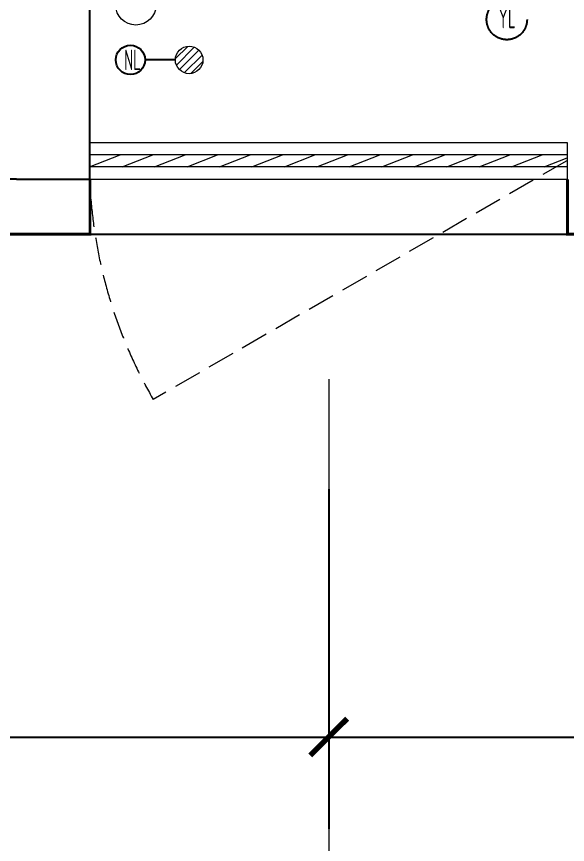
# Model space of a CAD drawing. Extents: x 3753737 to 4713801, y -857380 to 24339.
# Drawn here: x 4217563 to 4219063, y -711235 to -708980 of the extents above; entities that cross this region are included whole.
import ezdxf

# ---------------------------------------------------------------- set-up
doc = ezdxf.new("R2010")
doc.units = 0
doc.header["$LTSCALE"] = 1000
doc.header["$MEASUREMENT"] = 0
doc.linetypes.add('DASH', pattern=[0.35, 0.25, -0.1])
doc.layers.get('0').update_dxf_attribs({"linetype": 'CONTINUOUS'})
doc.layers.get('Defpoints').update_dxf_attribs({"linetype": 'CONTINUOUS'})
for name, color, linetype in [('!!电气', 1, 'CONTINUOUS'), ('VPIPE-凝结', 150, 'CONTINUOUS'), ('VPIPE-雨水', 4, 'DASH'), ('WALL', 252, 'CONTINUOUS'), ('看线', 185, 'CONTINUOUS')]:
    doc.layers.add(name, color=color, linetype=linetype)
for name, color, linetype, lineweight in [('AXIS', 114, 'CONTINUOUS', 20), ('EQUIP_地漏', 7, 'CONTINUOUS', 18), ('PUB_TEXT', 7, 'CONTINUOUS', 20), ('VPIPE-废水', 31, 'TG_F', 18), ('WINDOW', 146, 'CONTINUOUS', 20)]:
    doc.layers.add(name, color=color, linetype=linetype, lineweight=lineweight)
doc.styles.add('_TCH_DIM_T3', font='SIMPLEX.shx', dxfattribs={"width": 0.705882, "bigfont": 'GBCBIG.shx'})
doc.styles.get("Standard").update_dxf_attribs({"font": 'gbenor.shx', "bigfont": 'gbcbig.shx'})
doc.styles.add('TG_LINETYPE', font='SIMPLEX', dxfattribs={"width": 0.8, "height": 3, "bigfont": 'HZTXT'})
doc.linetypes.add('TG_F', pattern='A,2,-0.3,["F",TG_LINETYPE,S=0.1,R=0,X=-0.23,Y=-0.15],0', length=2.3)
doc.dimstyles.new('_TCH_ARCH&&100', dxfattribs={"dimtxt": 297.5, "dimasz": 100, "dimexe": 250, "dimexo": 300, "dimgap": 100, "dimtad": 1, "dimdec": 0, "dimzin": 0, "dimdsep": 46, "dimtxsty": '_TCH_DIM_T3', "dimblk": 'ARCHTICK', "dimcen": 0.09, "dimclrt": 7, "dimazin": 2, "dimtfac": 1, "dimtdec": 0, "dimtix": 1, "dimtmove": 2, "dimatfit": 3, "dimfxl": 1, "dimtolj": 1, "dimtzin": 0, "dimarcsym": 0})

# ---------------------------------------------------------------- blocks, each defined once
blk = doc.blocks.new('$TwtSys$00000141')
at = {"color": 252}
for p, q in [((-47.1, 3.8), (-5, 45.9)), ((-47.1, 3.8), (-5, 45.9)), ((-43.6, -17.5), (17.5, 43.6)), ((-43.6, -17.5), (17.5, 43.6)), ((-33.2, -33.2), (33.2, 33.2)), ((-33.2, -33.2), (33.2, 33.2)), ((-16.2, -43.5), (43.8, 16.4)), ((-16.2, -43.5), (43.8, 16.4)), ((5.7, -46.1), (46.1, -5.7)), ((5.7, -46.1), (46.1, -5.7))]:
    blk.add_line(p, q, dxfattribs=at)
blk.add_circle((0, 0), 47, dxfattribs=at)
blk.add_circle((0, 0), 47, dxfattribs=at)
blk = doc.blocks.new('_ArchTick')
at = {"color": 0, "linetype": 'ByBlock', "const_width": 0.15}
blk.add_lwpolyline([(-0.5, -0.5), (0.5, 0.5)], dxfattribs=at)
blk = doc.blocks.new('*D461')
at = {"layer": 'AXIS', "color": 0, "lineweight": -2, "transparency": 16777216}
for p, q in [((3500, -944.9), (3500, -1869.9)), ((9300, -944.9), (9300, -1869.9)), ((3500, -1619.9), (9300, -1619.9))]:
    blk.add_line(p, q, dxfattribs=at)
at = {"layer": 'Defpoints', "color": 0, "transparency": 16777216}
for p in [(3500, -644.9), (9300, -644.9), (9300, -1619.9)]:
    blk.add_point(p, dxfattribs=at)
at = {"layer": 'AXIS', "color": 0, "lineweight": -2, "transparency": 16777216, "xscale": 100, "yscale": 100, "zscale": 100, "rotation": 180}
blk.add_blockref('_ArchTick', (3500, -1619.9), dxfattribs=at)
at = {"layer": 'AXIS', "color": 0, "lineweight": -2, "transparency": 16777216, "xscale": 100, "yscale": 100, "zscale": 100}
blk.add_blockref('_ArchTick', (9300, -1619.9), dxfattribs=at)
at = {"layer": 'AXIS', "color": 7, "transparency": 16777216, "insert": (6400, -1371.1), "char_height": 297.5, "attachment_point": 5, "style": '_TCH_DIM_T3'}
blk.add_mtext('\\A1;5800', dxfattribs=at)
blk = doc.blocks.new('*D462')
at = {"layer": 'AXIS', "color": 0, "lineweight": -2, "transparency": 16777216}
for p, q in [((9300, -944.9), (9300, -1869.9)), ((12500, -944.9), (12500, -1869.9)), ((9300, -1619.9), (12500, -1619.9))]:
    blk.add_line(p, q, dxfattribs=at)
at = {"layer": 'Defpoints', "color": 0, "transparency": 16777216}
for p in [(9300, -644.9), (12500, -644.9), (12500, -1619.9)]:
    blk.add_point(p, dxfattribs=at)
at = {"layer": 'AXIS', "color": 0, "lineweight": -2, "transparency": 16777216, "xscale": 100, "yscale": 100, "zscale": 100, "rotation": 180}
blk.add_blockref('_ArchTick', (9300, -1619.9), dxfattribs=at)
at = {"layer": 'AXIS', "color": 0, "lineweight": -2, "transparency": 16777216, "xscale": 100, "yscale": 100, "zscale": 100}
blk.add_blockref('_ArchTick', (12500, -1619.9), dxfattribs=at)
at = {"layer": 'AXIS', "color": 7, "transparency": 16777216, "insert": (10900, -1371.1), "char_height": 297.5, "attachment_point": 5, "style": '_TCH_DIM_T3'}
blk.add_mtext('\\A1;3200', dxfattribs=at)
blk = doc.blocks.new('$WINLIB2D$00000039')
at = {"color": 0}
for points in [[(-0.5, 0.5), (-0.5, -0.5)], [(0.5, 0.5), (-0.5, 0.5)], [(0.5, -0.5), (0.5, 0.5)], [(-0.5, 0.1667), (0.5, 0.1667)], [(-0.3839, -0.1667), (-0.448, 0.1667)], [(-0.3159, -0.1667), (-0.38, 0.1667)], [(-0.2479, -0.1667), (-0.312, 0.1667)], [(-0.1799, -0.1667), (-0.244, 0.1667)], [(-0.1119, -0.1667), (-0.176, 0.1667)], [(-0.0439, -0.1667), (-0.108, 0.1667)], [(0.0241, -0.1667), (-0.04, 0.1667)], [(0.0921, -0.1667), (0.028, 0.1667)], [(0.16, -0.1667), (0.0959, 0.1667)], [(0.228, -0.1667), (0.1639, 0.1667)], [(0.296, -0.1667), (0.2319, 0.1667)], [(0.364, -0.1667), (0.2999, 0.1667)], [(0.432, -0.1667), (0.3679, 0.1667)], [(0.5, -0.1667), (0.4359, 0.1667)], [(-0.4519, -0.1667), (-0.5, 0.0836)], [(-0.5, -0.1667), (0.5, -0.1667)], [(0.5, -0.5), (-0.5, -0.5)]]:
    blk.add_lwpolyline(points, dxfattribs=at)
blk = doc.blocks.new('A$C1C403CBE')
at = {"color": 252, "const_width": 8}
for points in [[(8350, -100), (8350, -250), (8650, -250), (8650, -100)], [(9950, -100), (9950, -250), (10250, -250), (10250, -100)]]:
    blk.add_lwpolyline(points, dxfattribs=at)
at = {"layer": 'AXIS'}
blk.add_line((9300, -644.9), (9300, -3119.9), dxfattribs=at)
at = {"layer": 'VPIPE-凝结', "color": 252, "ltscale": 0.1}
blk.add_lwpolyline([(8882.4, 225), (8800, 225)], dxfattribs=at)
at = {"layer": 'VPIPE-凝结', "color": 252}
blk.add_circle((8760, 225), 40, dxfattribs=at)
at = {"layer": 'VPIPE-废水', "color": 252}
blk.add_circle((8775, 375), 55, dxfattribs=at)
at = {"layer": 'VPIPE-雨水', "color": 252}
blk.add_circle((9785, 335), 55, dxfattribs=at)
at = {"layer": 'WALL', "color": 252}
for p, q in [((8650, 0), (8650, 500)), ((8650, -100), (8650, 0)), ((8450, -100), (8350, -100)), ((8450, -100), (8450, -100)), ((8450, -100), (8650, -100))]:
    blk.add_line(p, q, dxfattribs=at)
at = {"layer": 'WINDOW', "color": 252, "linetype": 'DASH', "ltscale": 0.3}
blk.add_lwpolyline([(9948.1, -50), (8822.2, -700, -0.131652), (8648.1, -50)], format="xyb", dxfattribs=at)
at = {"layer": '看线', "color": 252, "ltscale": 0.5}
blk.add_lwpolyline([(8650, -250), (9950, -250)], dxfattribs=at)
at = {"layer": 'EQUIP_地漏', "color": 252, "xscale": -0.8, "yscale": -0.8, "zscale": 0.8, "rotation": 180}
blk.add_blockref('$TwtSys$00000141', (8920, 225), dxfattribs=at)
at = {"layer": 'WINDOW', "color": 252, "xscale": 1299.999999983003, "yscale": -100, "zscale": 1299.999999983003, "rotation": 180}
blk.add_blockref('$WINLIB2D$00000039', (9299, -50), dxfattribs=at)
at = {"layer": 'PUB_TEXT', "color": 252, "width": 0.6}
for s, p in [('YL', (9762.4, 311.2)), ('NL', (8743.2, 197))]:
    blk.add_text(s, height=56, dxfattribs=at).set_placement(p)
at = {"layer": 'AXIS'}
for p1, p2, text, picture, middle in [((3500, -644.9), (9300, -644.9), '5800', '*D461', (6400, -1371.1)), ((9300, -644.9), (12500, -644.9), '3200', '*D462', (10900, -1371.1))]:
    dim = blk.add_aligned_dim(p1=p1, p2=p2, distance=-975, text=text, dimstyle='_TCH_ARCH&&100', dxfattribs=at)
    dim.commit()
    dim.dimension.update_dxf_attribs({"geometry": picture, "text_midpoint": middle})

msp = doc.modelspace()

# ---------------------------------------------------------------- block references
at = {"layer": '!!电气'}
msp.add_blockref('A$C1C403CBE', (4209113.4, -709322.9), dxfattribs=at)

doc.saveas('drawing.dxf')
